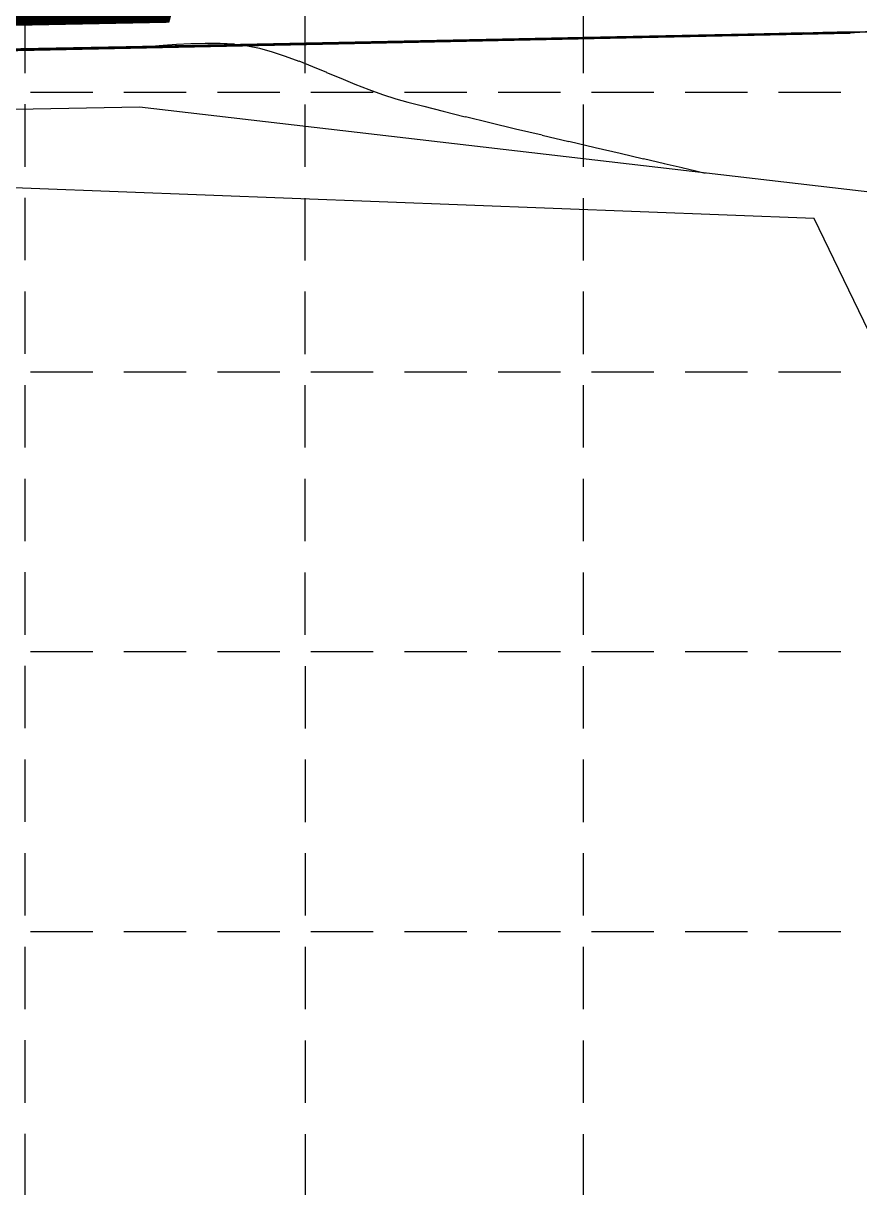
# Model space of a CAD drawing. Extents: x 5513 to 6525, y 3862 to 5479.
# Drawn here: x 5716.4 to 5791.8, y 4370 to 4475 of the extents above; entities that cross this region are included whole.
import ezdxf

# ---------------------------------------------------------------- set-up
doc = ezdxf.new("R2010")
doc.units = 0
doc.header["$LTSCALE"] = 50
doc.header["$MEASUREMENT"] = 0
doc.linetypes.add('DAREA', pattern=[0.45, 0.35, -0.1])
doc.linetypes.add('HIDDEN', pattern=[0.375, 0.25, -0.125])
for name, color, linetype in [('C-DRNA-E', 11, 'DAREA'), ('CONT-MJR', 6, 'Continuous'), ('CONT-MNR', 14, 'Continuous'), ('GRID', 254, 'HIDDEN'), ('SRF-FLT', 7, 'Continuous'), ('v-topo-bndy', 140, 'Continuous'), ('V-TOPO-BNDY-2', 7, 'Continuous'), ('v-topo-break', 150, 'Continuous')]:
    doc.layers.add(name, color=color, linetype=linetype)

msp = doc.modelspace()

# ---------------------------------------------------------------- linework, layer by layer
at = {"layer": 'C-DRNA-E', "color": 7, "const_width": 2, "elevation": -7.22, "flags": 128}
msp.add_lwpolyline([(5564.72, 4472.75), (5728.77, 4476.01), (5798.88, 4738.76), (5913.71, 4826.38), (5930.42, 4919.4), (6006.42, 5046.81), (6036.52, 5117.29), (5564.72, 5109.83)], dxfattribs=at)
at = {"layer": 'CONT-MJR', "color": 42, "extrusion": (0.021578, -0.999767, 0), "elevation": -4348.18}
msp.add_lwpolyline([(5866.12, 710), (5868.36, 710)], dxfattribs=at)
at = {"layer": 'CONT-MJR', "color": 42, "elevation": 710}
for points in [[(5773.17, 4473.79), (5775.45, 4473.84)], [(5775.45, 4473.84), (5777.74, 4473.89)], [(5777.74, 4473.89), (5780, 4473.94)], [(5780, 4473.94), (5782.19, 4473.99)], [(5782.19, 4473.99), (5784.27, 4474.03)], [(5786.21, 4474.07), (5787.96, 4474.11)], [(5787.96, 4474.11), (5789.48, 4474.14)], [(5789.48, 4474.14), (5790.74, 4474.16)], [(5724.4, 4472.79), (5725.82, 4472.82)], [(5730.86, 4472.92), (5733, 4472.96)], [(5740.23, 4473.11), (5742.79, 4473.16)], [(5755, 4473.41), (5757.06, 4473.45)], [(5757.06, 4473.45), (5758.91, 4473.49)], [(5764.88, 4473.61), (5766.75, 4473.65)]]:
    msp.add_lwpolyline(points, dxfattribs=at)
at = {"layer": 'CONT-MJR', "color": 42, "extrusion": (0.02104, -0.999779, 0), "elevation": -4351.34}
msp.add_lwpolyline([(5877.13, 710), (5879.06, 710)], dxfattribs=at)
at = {"layer": 'CONT-MJR', "color": 42, "extrusion": (0.039812, -0.999207, 0), "elevation": -4240.07}
msp.add_lwpolyline([(5964.27, 710), (5965.69, 710)], dxfattribs=at)
at = {"layer": 'CONT-MJR', "color": 42, "extrusion": (0.018759, -0.999824, 0), "elevation": -4364.62}
msp.add_lwpolyline([(5801.55, 710), (5803.68, 710)], dxfattribs=at)
at = {"layer": 'CONT-MJR', "color": 42, "extrusion": (0.018878, -0.999822, 0), "elevation": -4363.93}
msp.add_lwpolyline([(5804.2, 710), (5806.13, 710)], dxfattribs=at)
at = {"layer": 'CONT-MJR', "color": 42, "extrusion": (0.019056, -0.999818, 0), "elevation": -4362.89}
msp.add_lwpolyline([(5806.9, 710), (5808.59, 710)], dxfattribs=at)
at = {"layer": 'CONT-MJR', "color": 42, "extrusion": (0.019681, -0.999806, 0), "elevation": -4359.26}
msp.add_lwpolyline([(5812.74, 710), (5814.16, 710)], dxfattribs=at)
at = {"layer": 'CONT-MJR', "color": 42, "extrusion": (0.019883, -0.999802, 0), "elevation": -4358.09}
msp.add_lwpolyline([(5815.04, 710), (5816.73, 710)], dxfattribs=at)
at = {"layer": 'CONT-MJR', "color": 42, "extrusion": (0.020017, -0.9998, 0), "elevation": -4357.31}
msp.add_lwpolyline([(5817.32, 710), (5819.25, 710)], dxfattribs=at)
at = {"layer": 'CONT-MJR', "color": 42, "extrusion": (0.020187, -0.999796, 0), "elevation": -4356.32}
msp.add_lwpolyline([(5822.13, 710), (5824.42, 710)], dxfattribs=at)
at = {"layer": 'CONT-MJR', "color": 42, "extrusion": (0.020245, -0.999795, 0), "elevation": -4355.98}
msp.add_lwpolyline([(5824.68, 710), (5827.1, 710)], dxfattribs=at)
at = {"layer": 'CONT-MJR', "color": 42, "extrusion": (0.020293, -0.999794, 0), "elevation": -4355.7}
msp.add_lwpolyline([(5827.31, 710), (5829.82, 710)], dxfattribs=at)
at = {"layer": 'CONT-MJR', "color": 42, "extrusion": (0.020371, -0.999792, 0), "elevation": -4355.25}
msp.add_lwpolyline([(5832.72, 710), (5835.29, 710)], dxfattribs=at)
at = {"layer": 'CONT-MJR', "color": 42, "extrusion": (0.020404, -0.999792, 0), "elevation": -4355.05}
msp.add_lwpolyline([(5835.44, 710), (5837.98, 710)], dxfattribs=at)
at = {"layer": 'CONT-MJR', "color": 42, "extrusion": (0.020436, -0.999791, 0), "elevation": -4354.86}
msp.add_lwpolyline([(5838.12, 710), (5840.6, 710)], dxfattribs=at)
at = {"layer": 'CONT-MJR', "color": 42, "extrusion": (0.020467, -0.999791, 0), "elevation": -4354.68}
msp.add_lwpolyline([(5840.74, 710), (5843.12, 710)], dxfattribs=at)
at = {"layer": 'CONT-MJR', "color": 42, "extrusion": (0.0205, -0.99979, 0), "elevation": -4354.49}
msp.add_lwpolyline([(5843.26, 710), (5845.5, 710)], dxfattribs=at)
at = {"layer": 'CONT-MJR', "color": 42, "extrusion": (0.020636, -0.999787, 0), "elevation": -4353.7}
msp.add_lwpolyline([(5849.99, 710), (5851.58, 710)], dxfattribs=at)
at = {"layer": 'CONT-MJR', "color": 42, "extrusion": (0.020716, -0.999785, 0), "elevation": -4353.23}
msp.add_lwpolyline([(5851.93, 710), (5853.23, 710)], dxfattribs=at)
at = {"layer": 'CONT-MJR', "color": 42, "extrusion": (0.020969, -0.99978, 0), "elevation": -4351.75}
msp.add_lwpolyline([(5854.33, 710), (5855.76, 710)], dxfattribs=at)
at = {"layer": 'CONT-MJR', "color": 42, "extrusion": (0.021237, -0.999774, 0), "elevation": -4350.18}
msp.add_lwpolyline([(5856.92, 710), (5858.59, 710)], dxfattribs=at)
at = {"layer": 'CONT-MJR', "color": 42, "extrusion": (0.0215, -0.999769, 0), "elevation": -4348.64}
msp.add_lwpolyline([(5861.6, 710), (5863.63, 710)], dxfattribs=at)
at = {"layer": 'CONT-MJR', "color": 42, "extrusion": (0.021556, -0.999768, 0), "elevation": -4348.31}
msp.add_lwpolyline([(5863.87, 710), (5866.02, 710)], dxfattribs=at)
at = {"layer": 'CONT-MJR', "color": 42, "extrusion": (0.018677, -0.999826, 0), "elevation": -4365.1}
msp.add_lwpolyline([(5798.9, 710), (5801.19, 710)], dxfattribs=at)
at = {"layer": 'CONT-MNR', "color": 42, "extrusion": (0.02132, -0.999773, 0), "elevation": -4349.75}
msp.add_lwpolyline([(5860.44, 711), (5863.82, 711)], dxfattribs=at)
at = {"layer": 'CONT-MNR', "color": 42}
for points, elevation in [([(5769.75, 4473.77), (5773.07, 4473.84)], 711), ([(5770.6, 4473.69), (5773.56, 4473.75)], 709), ([(5773.56, 4473.75), (5776.19, 4473.8)], 709), ([(5779.28, 4473.98), (5782.07, 4474.04)], 711), ([(5780.27, 4473.89), (5781.59, 4473.91)], 709), ([(5781.59, 4473.91), (5782.37, 4473.93)], 709), ([(5783.48, 4473.95), (5784.53, 4473.98)], 709), ([(5784.53, 4473.98), (5785.53, 4474)], 709), ([(5785.53, 4474), (5786.49, 4474.02)], 709), ([(5786.73, 4474.13), (5788.49, 4474.17)], 711), ([(5790.04, 4474.09), (5790.89, 4474.11)], 709), ([(5791.78, 4474.22), (5793.03, 4474.2)], 711), ([(5716.06, 4472.67), (5718.81, 4472.72)], 711), ([(5720.37, 4472.68), (5721.87, 4472.71)], 709), ([(5722.43, 4472.69), (5723.61, 4472.7)], 708), ([(5724.09, 4472.71), (5724.51, 4472.72)], 708), ([(5724.66, 4472.76), (5725.92, 4472.78)], 709), ([(5724.88, 4472.73), (5725.23, 4472.73)], 708), ([(5725.92, 4472.78), (5726.94, 4472.8)], 709), ([(5726.4, 4472.77), (5727.05, 4472.84)], 708), ([(5727.05, 4472.84), (5727.93, 4472.92)], 708), ([(5728.49, 4472.83), (5730.51, 4472.87)], 709), ([(5729.47, 4472.93), (5730.78, 4472.95)], 711), ([(5730.18, 4473.09), (5731.47, 4473.16)], 708), ([(5730.51, 4472.87), (5732.93, 4472.92)], 709), ([(5733.47, 4473.01), (5734.81, 4473.03)], 711), ([(5736.61, 4472.96), (5737.68, 4472.74)], 708), ([(5737.46, 4473.09), (5738.75, 4473.11)], 711), ([(5737.68, 4472.74), (5738.81, 4472.42)], 708), ([(5738.75, 4473.11), (5740.01, 4473.14)], 711), ([(5741.21, 4473.17), (5742.19, 4473.19)], 711), ([(5743.65, 4473.22), (5745.55, 4473.26)], 711), ([(5747.83, 4473.31), (5750.43, 4473.36)], 711), ([(5749.25, 4473.25), (5752.96, 4473.33)], 709), ([(5762.98, 4473.63), (5766.37, 4473.7)], 711), ([(5718.28, 4472.63), (5720.64, 4472.66)], 708), ([(5738.81, 4472.42), (5739.99, 4472.03)], 708), ([(5746.29, 4469.5), (5747.55, 4469.01)], 708), ([(5748.78, 4468.56), (5749.99, 4468.17)], 708), ([(5758.45, 4466.03), (5760.78, 4465.47)], 708), ([(5765.59, 4464.34), (5767.96, 4463.79)], 708), ([(5770.22, 4463.26), (5772.32, 4462.77)], 708)]:
    msp.add_lwpolyline(points, dxfattribs=dict(at, elevation=elevation))
at = {"layer": 'CONT-MNR', "color": 42, "extrusion": (0.021282, -0.999774, 0), "elevation": -4349.97}
msp.add_lwpolyline([(5866.97, 711), (5870.17, 711)], dxfattribs=at)
at = {"layer": 'CONT-MNR', "color": 42, "extrusion": (0.020429, -0.999791, 0), "elevation": -4354.87}
msp.add_lwpolyline([(5866.38, 709), (5868.64, 709)], dxfattribs=at)
at = {"layer": 'CONT-MNR', "color": 42, "extrusion": (0.021253, -0.999774, 0), "elevation": -4350.14}
msp.add_lwpolyline([(5870.04, 711), (5873.06, 711)], dxfattribs=at)
at = {"layer": 'CONT-MNR', "color": 42, "extrusion": (0.020455, -0.999791, 0), "elevation": -4354.72}
msp.add_lwpolyline([(5868.75, 709), (5870.57, 709)], dxfattribs=at)
at = {"layer": 'CONT-MNR', "color": 42, "extrusion": (0.021153, -0.999776, 0), "elevation": -4350.73}
msp.add_lwpolyline([(5875.42, 711), (5877.92, 711)], dxfattribs=at)
at = {"layer": 'CONT-MNR', "color": 42, "extrusion": (0.021014, -0.999779, 0), "elevation": -4351.43}
msp.add_lwpolyline([(5875.11, 709), (5876.22, 709)], dxfattribs=at)
at = {"layer": 'CONT-MNR', "color": 42, "extrusion": (0.021066, -0.999778, 0), "elevation": -4351.24}
msp.add_lwpolyline([(5877.54, 711), (5879.7, 711)], dxfattribs=at)
at = {"layer": 'CONT-MNR', "color": 42, "extrusion": (0.021825, -0.999762, 0), "elevation": -4346.66}
msp.add_lwpolyline([(5882.76, 709), (5883.68, 709)], dxfattribs=at)
at = {"layer": 'CONT-MNR', "color": 42, "extrusion": (0.021599, -0.999767, 0), "elevation": -4348}
msp.add_lwpolyline([(5882.7, 709), (5883.6, 709)], dxfattribs=at)
at = {"layer": 'CONT-MNR', "color": 42, "extrusion": (0.021165, -0.999776, 0)}
for points, elevation in [([(5881.71, 709), (5882.58, 709)], -4350.55), ([(5835.57, 711), (5837.04, 711)], -4350.65)]:
    msp.add_lwpolyline(points, dxfattribs=dict(at, elevation=elevation))
at = {"layer": 'CONT-MNR', "color": 42, "extrusion": (0.020665, -0.999786, 0), "elevation": -4353.6}
msp.add_lwpolyline([(5879.71, 711), (5881.01, 711)], dxfattribs=at)
at = {"layer": 'CONT-MNR', "color": 42, "extrusion": (0.020518, -0.999789, 0), "elevation": -4354.35}
msp.add_lwpolyline([(5879.76, 709), (5880.62, 709)], dxfattribs=at)
at = {"layer": 'CONT-MNR', "color": 42, "extrusion": (0.020022, -0.9998, 0), "elevation": -4357.38}
msp.add_lwpolyline([(5878.21, 711), (5879.01, 711)], dxfattribs=at)
at = {"layer": 'CONT-MNR', "color": 42, "extrusion": (0.005427, -0.999985, 0), "elevation": -4442.72}
msp.add_lwpolyline([(5814.78, 711), (5815.98, 711)], dxfattribs=at)
at = {"layer": 'CONT-MNR', "color": 42, "extrusion": (0.062782, -0.998027, 0), "elevation": -4101.72}
msp.add_lwpolyline([(6060.36, 709), (6061.3, 709)], dxfattribs=at)
at = {"layer": 'CONT-MNR', "color": 42, "extrusion": (0.018783, -0.999824, 0), "elevation": -4364.52}
msp.add_lwpolyline([(5801.81, 711), (5804.21, 711)], dxfattribs=at)
at = {"layer": 'CONT-MNR', "color": 42, "extrusion": (0.018848, -0.999822, 0), "elevation": -4364.14}
msp.add_lwpolyline([(5804.5, 711), (5806.49, 711)], dxfattribs=at)
at = {"layer": 'CONT-MNR', "color": 42, "extrusion": (0.018776, -0.999824, 0), "elevation": -4364.49}
msp.add_lwpolyline([(5804.84, 709), (5806.27, 709)], dxfattribs=at)
at = {"layer": 'CONT-MNR', "color": 42, "extrusion": (0.018966, -0.99982, 0), "elevation": -4363.46}
msp.add_lwpolyline([(5807, 711), (5808.52, 711)], dxfattribs=at)
at = {"layer": 'CONT-MNR', "color": 42, "extrusion": (0.019007, -0.999819, 0), "elevation": -4363.14}
msp.add_lwpolyline([(5807.28, 709), (5808.64, 709)], dxfattribs=at)
at = {"layer": 'CONT-MNR', "color": 42, "extrusion": (0.014778, -0.999891, 0), "elevation": -4387.63}
msp.add_lwpolyline([(5789.08, 708), (5789.56, 708)], dxfattribs=at)
at = {"layer": 'CONT-MNR', "color": 42, "extrusion": (0.018523, -0.999828, 0), "elevation": -4365.92}
msp.add_lwpolyline([(5806.38, 708), (5806.74, 708)], dxfattribs=at)
at = {"layer": 'CONT-MNR', "color": 42, "extrusion": (0.019231, -0.999815, 0), "elevation": -4361.91}
msp.add_lwpolyline([(5809.68, 711), (5810.68, 711)], dxfattribs=at)
at = {"layer": 'CONT-MNR', "color": 42, "extrusion": (0.018474, -0.999829, 0), "elevation": -4366.2}
msp.add_lwpolyline([(5806.88, 708), (5807.25, 708)], dxfattribs=at)
at = {"layer": 'CONT-MNR', "color": 42, "extrusion": (0.019147, -0.999817, 0), "elevation": -4362.29}
msp.add_lwpolyline([(5810.18, 708), (5810.61, 708)], dxfattribs=at)
at = {"layer": 'CONT-MNR', "color": 42, "extrusion": (0.019644, -0.999807, 0), "elevation": -4359.51}
msp.add_lwpolyline([(5812.47, 711), (5813.68, 711)], dxfattribs=at)
at = {"layer": 'CONT-MNR', "color": 42, "extrusion": (0.069081, -0.997611, 0), "elevation": -4066.5}
msp.add_lwpolyline([(6021.32, 708), (6021.7, 708)], dxfattribs=at)
at = {"layer": 'CONT-MNR', "color": 42, "extrusion": (0.019832, -0.999803, 0), "elevation": -4358.42}
msp.add_lwpolyline([(5814.5, 711), (5815.76, 711)], dxfattribs=at)
at = {"layer": 'CONT-MNR', "color": 42, "extrusion": (0.02003, -0.999799, 0), "elevation": -4357.2}
msp.add_lwpolyline([(5815.38, 709), (5816.93, 709)], dxfattribs=at)
at = {"layer": 'CONT-MNR', "color": 42, "extrusion": (0.085128, -0.99637, 0), "elevation": -3969.07}
msp.add_lwpolyline([(6087.91, 708), (6088.97, 708)], dxfattribs=at)
at = {"layer": 'CONT-MNR', "color": 42, "extrusion": (0.019991, -0.9998, 0), "elevation": -4357.49}
msp.add_lwpolyline([(5816.45, 711), (5817.74, 711)], dxfattribs=at)
at = {"layer": 'CONT-MNR', "color": 42, "extrusion": (0.070892, -0.997484, 0), "elevation": -4055.62}
msp.add_lwpolyline([(6031.67, 708), (6032.87, 708)], dxfattribs=at)
at = {"layer": 'CONT-MNR', "color": 42, "extrusion": (0.020247, -0.999795, 0), "elevation": -4356}
msp.add_lwpolyline([(5820.17, 711), (5821.51, 711)], dxfattribs=at)
at = {"layer": 'CONT-MNR', "color": 42, "extrusion": (0.025074, -0.999686, 0), "elevation": -4328.04}
msp.add_lwpolyline([(5841.83, 708), (5843.16, 708)], dxfattribs=at)
at = {"layer": 'CONT-MNR', "color": 42, "extrusion": (0.02035, -0.999793, 0), "elevation": -4355.4}
msp.add_lwpolyline([(5821.96, 711), (5823.31, 711)], dxfattribs=at)
at = {"layer": 'CONT-MNR', "color": 42, "extrusion": (-0.009442, -0.999955, 0), "elevation": -4527.12}
msp.add_lwpolyline([(5690.3, 708), (5691.64, 708)], dxfattribs=at)
at = {"layer": 'CONT-MNR', "color": 42, "extrusion": (0.020242, -0.999795, 0), "elevation": -4355.96}
msp.add_lwpolyline([(5822.3, 709), (5825.08, 709)], dxfattribs=at)
at = {"layer": 'CONT-MNR', "color": 42, "extrusion": (-0.055853, -0.998439, 0), "elevation": -4786.47}
msp.add_lwpolyline([(5475.34, 708), (5476.63, 708)], dxfattribs=at)
at = {"layer": 'CONT-MNR', "color": 42, "extrusion": (0.02052, -0.999789, 0), "elevation": -4354.41}
msp.add_lwpolyline([(5825.39, 711), (5826.73, 711)], dxfattribs=at)
at = {"layer": 'CONT-MNR', "color": 42, "extrusion": (-0.120121, -0.992759, 0), "elevation": -5129.66}
msp.add_lwpolyline([(5156.57, 708), (5157.78, 708)], dxfattribs=at)
at = {"layer": 'CONT-MNR', "color": 42, "extrusion": (0.020271, -0.999795, 0), "elevation": -4355.79}
msp.add_lwpolyline([(5825.21, 709), (5828.29, 709)], dxfattribs=at)
at = {"layer": 'CONT-MNR', "color": 42, "extrusion": (0.02059, -0.999788, 0), "elevation": -4354}
msp.add_lwpolyline([(5827.03, 711), (5828.35, 711)], dxfattribs=at)
at = {"layer": 'CONT-MNR', "color": 42, "extrusion": (0.020293, -0.999794, 0), "elevation": -4355.66}
msp.add_lwpolyline([(5828.38, 709), (5831.7, 709)], dxfattribs=at)
at = {"layer": 'CONT-MNR', "color": 42, "extrusion": (0.020752, -0.999785, 0), "elevation": -4353.06}
msp.add_lwpolyline([(5831.6, 711), (5832.81, 711)], dxfattribs=at)
at = {"layer": 'CONT-MNR', "color": 42, "extrusion": (0.020311, -0.999794, 0), "elevation": -4355.56}
msp.add_lwpolyline([(5831.78, 709), (5835.29, 709)], dxfattribs=at)
at = {"layer": 'CONT-MNR', "color": 42, "extrusion": (0.02129, -0.999773, 0), "elevation": -4349.92}
msp.add_lwpolyline([(5839.48, 711), (5841.76, 711)], dxfattribs=at)
at = {"layer": 'CONT-MNR', "color": 42, "extrusion": (0.020325, -0.999793, 0), "elevation": -4355.48}
msp.add_lwpolyline([(5835.35, 709), (5838.99, 709)], dxfattribs=at)
at = {"layer": 'CONT-MNR', "color": 42, "extrusion": (0.02133, -0.999772, 0), "elevation": -4349.69}
msp.add_lwpolyline([(5844.54, 711), (5847.41, 711)], dxfattribs=at)
at = {"layer": 'CONT-MNR', "color": 42, "extrusion": (0.020348, -0.999793, 0), "elevation": -4355.34}
msp.add_lwpolyline([(5842.79, 709), (5846.52, 709)], dxfattribs=at)
at = {"layer": 'CONT-MNR', "color": 42, "extrusion": (0.021338, -0.999772, 0), "elevation": -4349.64}
msp.add_lwpolyline([(5847.45, 711), (5850.53, 711)], dxfattribs=at)
at = {"layer": 'CONT-MNR', "color": 42, "extrusion": (0.02134, -0.999772, 0), "elevation": -4349.63}
msp.add_lwpolyline([(5850.54, 711), (5853.79, 711)], dxfattribs=at)
at = {"layer": 'CONT-MNR', "color": 42, "extrusion": (0.020358, -0.999793, 0), "elevation": -4355.28}
msp.add_lwpolyline([(5846.56, 709), (5850.24, 709)], dxfattribs=at)
at = {"layer": 'CONT-MNR', "color": 42, "extrusion": (0.021337, -0.999772, 0), "elevation": -4349.64}
msp.add_lwpolyline([(5853.78, 711), (5857.12, 711)], dxfattribs=at)
at = {"layer": 'CONT-MNR', "color": 42, "extrusion": (0.020368, -0.999793, 0), "elevation": -4355.23}
msp.add_lwpolyline([(5850.28, 709), (5853.87, 709)], dxfattribs=at)
at = {"layer": 'CONT-MNR', "color": 42, "extrusion": (0.020377, -0.999792, 0), "elevation": -4355.17}
msp.add_lwpolyline([(5853.91, 709), (5857.34, 709)], dxfattribs=at)
at = {"layer": 'CONT-MNR', "color": 42, "extrusion": (0.020387, -0.999792, 0), "elevation": -4355.11}
msp.add_lwpolyline([(5857.39, 709), (5860.61, 709)], dxfattribs=at)
at = {"layer": 'CONT-MNR', "color": 42, "extrusion": (0.014494, -0.999895, 0), "elevation": -4389.28}
msp.add_lwpolyline([(5779.67, 708), (5782.51, 708)], dxfattribs=at)
at = {"layer": 'CONT-MNR', "color": 42, "extrusion": (0.018434, -0.99983, 0), "elevation": -4366.47}
msp.add_lwpolyline([(5797.16, 709), (5798.74, 709)], dxfattribs=at)
at = {"layer": 'CONT-MNR', "color": 42, "extrusion": (0.018449, -0.99983, 0), "elevation": -4366.38}
msp.add_lwpolyline([(5798.81, 709), (5800.37, 709)], dxfattribs=at)
at = {"layer": 'CONT-MNR', "color": 42, "extrusion": (0.018508, -0.999829, 0), "elevation": -4366.04}
msp.add_lwpolyline([(5800.63, 709), (5802.17, 709)], dxfattribs=at)
at = {"layer": 'CONT-MNR', "color": 42, "extrusion": (0.014109, -0.9999, 0), "elevation": -4391.51}
msp.add_lwpolyline([(5783.17, 708), (5784.97, 708)], dxfattribs=at)
at = {"layer": 'CONT-MNR', "color": 42, "extrusion": (-0.34881, -0.937194, 0), "elevation": -6193.32}
msp.add_lwpolyline([(3819.6, 708), (3820.9, 708)], dxfattribs=at)
at = {"layer": 'CONT-MNR', "color": 42, "extrusion": (-0.369457, -0.929248, 0), "elevation": -6276.34}
msp.add_lwpolyline([(3682.96, 708), (3684.3, 708)], dxfattribs=at)
at = {"layer": 'CONT-MNR', "color": 42, "extrusion": (0.3807, 0.924698, 0), "elevation": 6320.56}
msp.add_lwpolyline([(-3607.91, 708), (-3609.28, 708)], dxfattribs=at)
at = {"layer": 'CONT-MNR', "color": 42, "extrusion": (-0.383603, -0.923498, 0), "elevation": -6331.86}
msp.add_lwpolyline([(3589.41, 708), (3590.8, 708)], dxfattribs=at)
at = {"layer": 'CONT-MNR', "color": 42, "extrusion": (0.378487, 0.925606, 0), "elevation": 6311.9}
msp.add_lwpolyline([(-3625.77, 708), (-3627.15, 708)], dxfattribs=at)
at = {"layer": 'CONT-MNR', "color": 42, "extrusion": (-0.342069, -0.939675, 0), "elevation": -6165.48}
msp.add_lwpolyline([(3872.11, 708), (3873.43, 708)], dxfattribs=at)
at = {"layer": 'CONT-MNR', "color": 42, "extrusion": (-0.270502, -0.962719, 0), "elevation": -5856.98}
msp.add_lwpolyline([(4326.97, 708), (4328.08, 708)], dxfattribs=at)
at = {"layer": 'CONT-MNR', "color": 42, "extrusion": (-0.253468, -0.967344, 0), "elevation": -5779.68}
msp.add_lwpolyline([(4430.78, 708), (4432.27, 708)], dxfattribs=at)
at = {"layer": 'CONT-MNR', "color": 42, "extrusion": (-0.244325, -0.969693, 0), "elevation": -5737.58}
msp.add_lwpolyline([(4486.64, 708), (4488.44, 708)], dxfattribs=at)
at = {"layer": 'CONT-MNR', "color": 42, "extrusion": (-0.23865, -0.971106, 0), "elevation": -5711.23}
msp.add_lwpolyline([(4521.92, 708), (4523.98, 708)], dxfattribs=at)
at = {"layer": 'CONT-MNR', "color": 42, "extrusion": (-0.234812, -0.972041, 0), "elevation": -5693.32}
msp.add_lwpolyline([(4546.51, 708), (4548.77, 708)], dxfattribs=at)
at = {"layer": 'CONT-MNR', "color": 42, "extrusion": (-0.230045, -0.97318, 0), "elevation": -5670.95}
msp.add_lwpolyline([(4579.01, 708), (4581.48, 708)], dxfattribs=at)
at = {"layer": 'CONT-MNR', "color": 42, "extrusion": (-0.228522, -0.973539, 0), "elevation": -5663.77}
msp.add_lwpolyline([(4590.34, 708), (4592.83, 708)], dxfattribs=at)
at = {"layer": 'CONT-MNR', "color": 42, "extrusion": (-0.226556, -0.973998, 0), "elevation": -5654.49}
msp.add_lwpolyline([(4606.68, 708), (4609.01, 708)], dxfattribs=at)
at = {"layer": 'CONT-MNR', "color": 42, "extrusion": (0.225815, 0.97417, 0), "elevation": 5650.98}
msp.add_lwpolyline([(-4615.46, 708), (-4617.39, 708)], dxfattribs=at)
at = {"layer": 'CONT-MNR', "color": 42, "extrusion": (-0.226039, -0.974118, 0), "elevation": -5652.04}
msp.add_lwpolyline([(4616.09, 708), (4617.73, 708)], dxfattribs=at)
at = {"layer": 'CONT-MNR', "color": 42, "extrusion": (-0.227023, -0.973889, 0), "elevation": -5656.7}
msp.add_lwpolyline([(4612.01, 708), (4613.3, 708)], dxfattribs=at)
at = {"layer": 'CONT-MNR', "color": 42, "extrusion": (-0.229896, -0.973215, 0), "elevation": -5670.29}
msp.add_lwpolyline([(4596.58, 708), (4597.45, 708)], dxfattribs=at)
at = {"layer": 'GRID', "color": 253, "linetype": 'HIDDEN', "ltscale": 0.45}
for p, q in [((5716.58, 3989.55), (5716.44, 5451.42)), ((5741.89, 3989.54), (5741.63, 5451.44)), ((5766.91, 3989.54), (5766.91, 5451.43)), ((5539.82, 4468.78), (6498.25, 4468.78)), ((5539.82, 4443.56), (6498.25, 4443.56)), ((5539.82, 4418.34), (6498.25, 4418.34)), ((5539.82, 4393.12), (6498.25, 4393.12))]:
    msp.add_line(p, q, dxfattribs=at)
at = {"layer": 'SRF-FLT', "color": 7}
for points in [[(5596.45, 4470.28, 711.44), (5660.77, 4471.66, 711.71), (5725.64, 4472.88, 711.76), (5790.57, 4474.22, 711.12), (5822.58, 4474.74, 710.68), (5814.63, 4460.6, 709.74), (5814.88, 4450.83, 709.28), (5843.61, 4448.88, 709.41), (5847.91, 4431.44, 709.16), (5829.12, 4416.89, 708.59)], [(5660.76, 4471.37, 707.34), (5726.03, 4472.74, 707.89), (5790.95, 4474.09, 708.58)]]:
    msp.add_polyline3d(points, dxfattribs=at)
at = {"layer": 'v-topo-bndy', "color": 7}
msp.add_polyline3d([(6015.7, 4395.53, 703.43), (5985.05, 4352.05, 703.14), (5944.35, 4298.82, 703.44), (5912.06, 4273.92, 704.68), (5884.3, 4273.92, 705.85), (5870.68, 4315.04, 707.42), (5897.78, 4374.02, 707.21), (5889.34, 4401.54, 708.19), (5883.31, 4417.73, 708.68), (5829.12, 4416.89, 708.59), (5811.69, 4423.53, 708.35), (5796.34, 4459.32, 708.22), (5726.86, 4467.43, 707.39), (5626.22, 4465.51, 705.96), (5596.45, 4470.28, 711.44), (5591.56, 4473, 711.29), (5564.72, 4472.47, 711.04)], dxfattribs=at)
at = {"layer": 'V-TOPO-BNDY-2', "color": 7}
msp.add_lwpolyline([(6474.75, 4488.72), (6453.14, 4474.75), (6399.76, 4469.67), (6070.6, 4469.67), (6023.58, 4427.74), (6021.03, 4395.98), (5922.23, 4268.09), (5881.7, 4269.69), (5864.71, 4317.2), (5891.4, 4373.11), (5877.42, 4411.22), (5810.07, 4411.22), (5787.71, 4457.39), (5654.26, 4462.48), (5576.74, 4466.29), (5564.72, 4465.97)], dxfattribs=at)
at = {"layer": 'v-topo-break', "color": 7, "linetype": 'ByBlock'}
msp.add_polyline3d([(5596.45, 4470.28, 711.44), (5660.77, 4471.66, 711.71), (5725.64, 4472.88, 711.76), (5790.57, 4474.22, 711.12), (5822.58, 4474.74, 710.68), (5814.63, 4460.6, 709.74), (5814.88, 4450.83, 709.28), (5843.61, 4448.88, 709.41), (5847.91, 4431.44, 709.16), (5829.12, 4416.89, 708.59)], dxfattribs=at)
at = {"layer": 'v-topo-break', "color": 7}
msp.add_polyline3d([(5660.76, 4471.37, 707.34), (5726.03, 4472.74, 707.89), (5790.95, 4474.09, 708.58)], dxfattribs=at)

doc.saveas('drawing.dxf')
